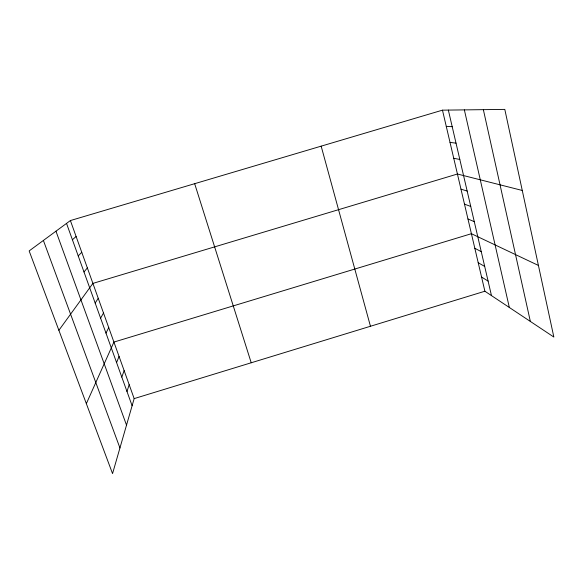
<?xml version="1.0" encoding="UTF-8"?>
<svg xmlns="http://www.w3.org/2000/svg" width="583" height="583" viewBox="0 0 583 583"><rect width="100%" height="100%" fill="white"/><g stroke="black" fill="none" stroke-linecap="round" stroke-linejoin="round"><path stroke-width="0.87" d="M70.397 220.556L134.163 398.612L112.548 473.607L29.15 250.93L70.397 220.556L442.468 110.158L504.805 109.393L553.85 337.047L484.888 291.23L442.468 110.158M126.985 391.492L129.171 384.678M121.803 377.099L124.135 370.606M116.578 362.575L119.049 356.41M86.35 403.655L113.918 342.075L471.407 233.703L538.422 265.447M105.982 333.104L108.737 327.617M100.604 318.15L103.504 313.013M95.175 303.058L98.228 298.277M58.876 330.313L92.901 283.396L457.429 174.018L522.273 190.459M83.988 271.955L87.355 267.918M78.224 255.937L81.758 252.286M72.409 239.751L76.103 236.501M134.163 398.612L484.888 291.23M446.265 126.358L452.204 126.708M450.025 142.398L456.03 143.156M453.742 158.284L459.819 159.451M460.971 189.147L467.172 191.078M464.483 204.137L470.743 206.44M467.96 218.982L474.278 221.649M474.824 248.278L481.252 251.645M478.206 262.729L484.692 266.438M481.565 277.042L488.095 281.086M43.39 240.444L119.938 447.984M55.953 231.189L126.518 425.131M66.528 223.406L132.108 405.746M194.664 183.681L251.222 362.772M321.16 146.151L370.46 326.269M448.342 110.085L491.469 295.603M464.36 109.888L509.338 307.474M483.358 109.655L530.355 321.437"/></g></svg>
